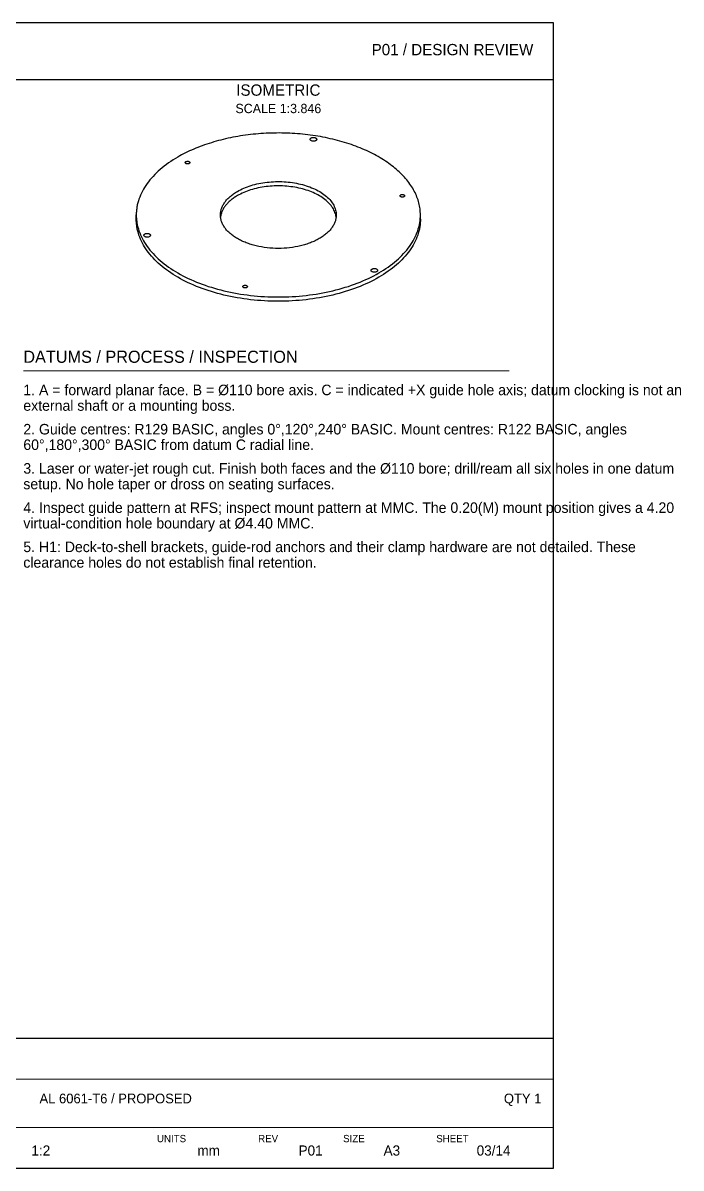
# Model space of a CAD drawing. Header units: millimetres. Extents: x 7 to 445, y 7 to 290.
# Drawn here: x 281.9 to 444.5, y 7 to 290 of the extents above; entities that cross this region are included whole.
import ezdxf
from ezdxf.enums import TextEntityAlignment as Align

# ---------------------------------------------------------------- set-up
doc = ezdxf.new("R2010")
doc.units = ezdxf.units.MM
for name, color, linetype, lineweight in [('BORDER', 7, 'Continuous', 30), ('DIM', 7, 'Continuous', 15), ('NOTES', 7, 'Continuous', 18), ('VISIBLE', 7, 'Continuous', 30)]:
    doc.layers.add(name, color=color, linetype=linetype, lineweight=lineweight)

msp = doc.modelspace()

# ---------------------------------------------------------------- linework, layer by layer
at = {"layer": 'BORDER'}
msp.add_line((7, 276), (413, 276), dxfattribs=at)
for points in [[(7, 7), (413, 7), (413, 290), (7, 290)], [(213, 7), (413, 7), (413, 39), (213, 39)]]:
    msp.add_lwpolyline(points, close=True, dxfattribs=at)
at = {"layer": 'DIM'}
for p, q in [((282, 204), (402, 204)), ((213, 29), (413, 29)), ((213, 17), (413, 17))]:
    msp.add_line(p, q, dxfattribs=at)
at = {"layer": 'VISIBLE'}
for points in [[(380.1, 242.53), (380.09, 242.9), (380.08, 243.28), (380.05, 243.65), (380, 244.02), (379.95, 244.39), (379.89, 244.76), (379.81, 245.13), (379.72, 245.5), (379.62, 245.87), (379.51, 246.24), (379.38, 246.61), (379.25, 246.97), (379.1, 247.33), (378.94, 247.7), (378.77, 248.06), (378.59, 248.41), (378.4, 248.77), (378.19, 249.12), (377.98, 249.47), (377.75, 249.82), (377.51, 250.17), (377.26, 250.52), (377, 250.86), (376.73, 251.2), (376.45, 251.53), (376.16, 251.86), (375.85, 252.19), (375.54, 252.52), (375.22, 252.84), (374.88, 253.16), (374.54, 253.48), (374.18, 253.79), (373.82, 254.1), (373.45, 254.4), (373.06, 254.7), (372.67, 255), (372.27, 255.29), (371.86, 255.58), (371.44, 255.86), (371.01, 256.14), (370.57, 256.41), (370.12, 256.68), (369.67, 256.95), (369.2, 257.21), (368.73, 257.46), (368.25, 257.71), (367.76, 257.96), (367.27, 258.2), (366.76, 258.43), (366.25, 258.66), (365.74, 258.88), (365.21, 259.1), (364.68, 259.31), (364.14, 259.52), (363.6, 259.72), (363.05, 259.91), (362.49, 260.1), (361.92, 260.28), (361.36, 260.46), (360.78, 260.63), (360.2, 260.8), (359.62, 260.96), (359.03, 261.11), (358.43, 261.25), (357.83, 261.39), (357.23, 261.53), (356.62, 261.65), (356.01, 261.77), (355.39, 261.89), (354.78, 261.99), (354.15, 262.09), (353.53, 262.19), (352.9, 262.28), (352.27, 262.36), (351.64, 262.43), (351, 262.5), (350.36, 262.56), (349.72, 262.61), (349.08, 262.66), (348.44, 262.7), (347.8, 262.73), (347.15, 262.76), (346.51, 262.78), (345.86, 262.79), (345.22, 262.8), (344.57, 262.79), (343.92, 262.79), (343.28, 262.77), (342.63, 262.75), (341.99, 262.72), (341.35, 262.69), (340.7, 262.64), (340.06, 262.59), (339.42, 262.54), (338.79, 262.48), (338.15, 262.41), (337.52, 262.33), (336.89, 262.25), (336.26, 262.16), (335.64, 262.06), (335.02, 261.96), (334.4, 261.85), (333.79, 261.73), (333.18, 261.61), (332.57, 261.48), (331.97, 261.35), (331.37, 261.21), (330.78, 261.06), (330.19, 260.9), (329.6, 260.74), (329.03, 260.58), (328.45, 260.4), (327.89, 260.22), (327.33, 260.04), (326.77, 259.85), (326.22, 259.65), (325.68, 259.45), (325.14, 259.24), (324.61, 259.03), (324.09, 258.81), (323.58, 258.58), (323.07, 258.35), (322.57, 258.12), (322.07, 257.88), (321.59, 257.63), (321.11, 257.38), (320.64, 257.12), (320.18, 256.86)], [(352.87, 261.24), (352.88, 261.28), (352.89, 261.33), (352.91, 261.37), (352.94, 261.41), (352.97, 261.45), (353.01, 261.49), (353.06, 261.53), (353.11, 261.56)], [(354.49, 261.24), (354.48, 261.19), (354.47, 261.14), (354.45, 261.1), (354.43, 261.06), (354.39, 261.02), (354.35, 260.98), (354.3, 260.94), (354.25, 260.91), (354.19, 260.88), (354.13, 260.85), (353.99, 260.81), (353.84, 260.78), (353.68, 260.77), (353.52, 260.78), (353.37, 260.81), (353.23, 260.85), (353.17, 260.88), (353.11, 260.91), (353.06, 260.94), (353.01, 260.98), (352.97, 261.02), (352.94, 261.06), (352.91, 261.1), (352.89, 261.14), (352.88, 261.19), (352.87, 261.24)], [(353.11, 261.56), (353.2, 261.61), (353.3, 261.65), (353.41, 261.67), (353.52, 261.69), (353.64, 261.7), (353.76, 261.7), (353.88, 261.69), (353.99, 261.67), (354.1, 261.63), (354.19, 261.6), (354.28, 261.55), (354.35, 261.49), (354.41, 261.43), (354.45, 261.37), (354.48, 261.3), (354.49, 261.24)], [(320.18, 256.86), (319.58, 256.5), (318.99, 256.14), (318.42, 255.77), (317.87, 255.39), (317.33, 255), (316.81, 254.6), (316.3, 254.2), (315.82, 253.79), (315.35, 253.37), (314.89, 252.95), (314.46, 252.52), (314.04, 252.08), (313.65, 251.64), (313.27, 251.2), (312.91, 250.74), (312.57, 250.29), (312.25, 249.82), (311.95, 249.36), (311.67, 248.89), (311.41, 248.41), (311.17, 247.94), (310.95, 247.45), (310.75, 246.97), (310.57, 246.48), (310.42, 246), (310.28, 245.5), (310.16, 245.01), (310.11, 244.76), (310.07, 244.52), (310.03, 244.27), (310, 244.02), (309.97, 243.77), (309.94, 243.53), (309.92, 243.28), (309.91, 243.03), (309.9, 242.78), (309.9, 242.53)], [(322, 255.48), (322, 255.51), (322.01, 255.54), (322.04, 255.61), (322.09, 255.66), (322.17, 255.71)], [(323.14, 255.48), (323.14, 255.45), (323.13, 255.42), (323.1, 255.35), (323.05, 255.3), (322.98, 255.25), (322.89, 255.21), (322.79, 255.18), (322.68, 255.16), (322.57, 255.15), (322.46, 255.16), (322.35, 255.18), (322.25, 255.21), (322.17, 255.25), (322.09, 255.3), (322.04, 255.35), (322.01, 255.42), (322, 255.45), (322, 255.48)], [(322.17, 255.71), (322.23, 255.75), (322.3, 255.77), (322.38, 255.79), (322.46, 255.8), (322.54, 255.81), (322.63, 255.81), (322.71, 255.8), (322.79, 255.79), (322.86, 255.76), (322.93, 255.74), (322.99, 255.7), (323.05, 255.66), (323.09, 255.62), (323.12, 255.58), (323.14, 255.53), (323.14, 255.48)], [(334.89, 248.37), (335.27, 248.58), (335.66, 248.78), (336.06, 248.98), (336.48, 249.16), (336.91, 249.34), (337.35, 249.51), (337.8, 249.66), (338.26, 249.81), (338.73, 249.95), (339.21, 250.08), (339.69, 250.2), (340.18, 250.3), (340.68, 250.4), (341.19, 250.49), (341.7, 250.56), (342.21, 250.63), (342.73, 250.68), (343.25, 250.72), (343.77, 250.76), (344.3, 250.78), (344.82, 250.79), (345.35, 250.78), (345.88, 250.77), (346.4, 250.75), (346.92, 250.71), (347.44, 250.67), (347.96, 250.61), (348.47, 250.54), (348.98, 250.46), (349.49, 250.37), (349.98, 250.27), (350.47, 250.16), (350.95, 250.04), (351.43, 249.91), (351.9, 249.76), (352.35, 249.61), (352.8, 249.45), (353.23, 249.28), (353.66, 249.1), (354.07, 248.91), (354.47, 248.72), (354.86, 248.51), (355.23, 248.3), (355.6, 248.08), (355.94, 247.85), (356.27, 247.61), (356.59, 247.37), (356.89, 247.12), (357.17, 246.86), (357.44, 246.6), (357.69, 246.33), (357.93, 246.06), (358.14, 245.78), (358.34, 245.5), (358.52, 245.22), (358.68, 244.93), (358.83, 244.64), (358.95, 244.34), (359.06, 244.04), (359.15, 243.74), (359.21, 243.44), (359.26, 243.14), (359.29, 242.83), (359.3, 242.53)], [(359.27, 242), (359.23, 242.29), (359.17, 242.59), (359.09, 242.88), (358.99, 243.17), (358.88, 243.46), (358.75, 243.74), (358.6, 244.03), (358.43, 244.31), (358.24, 244.58), (358.04, 244.85), (357.82, 245.12), (357.59, 245.38), (357.34, 245.64), (357.07, 245.89), (356.79, 246.14), (356.49, 246.38), (356.18, 246.62), (355.85, 246.84), (355.51, 247.07), (355.16, 247.28), (354.79, 247.49), (354.41, 247.68), (354.02, 247.87), (353.62, 248.06), (353.21, 248.23), (352.78, 248.4), (352.35, 248.55), (351.9, 248.7), (351.45, 248.84), (350.99, 248.97), (350.52, 249.09), (350.04, 249.19), (349.56, 249.29), (349.07, 249.38), (348.58, 249.46), (348.08, 249.53), (347.58, 249.59), (347.08, 249.64), (346.57, 249.68), (346.06, 249.7), (345.55, 249.72), (345.03, 249.73), (344.52, 249.72), (344.01, 249.71), (343.5, 249.68), (342.99, 249.64), (342.49, 249.6), (341.99, 249.54), (341.49, 249.47), (340.99, 249.39), (340.5, 249.31), (340.02, 249.21), (339.54, 249.1), (339.07, 248.98), (338.61, 248.86), (338.16, 248.72), (337.71, 248.57), (337.28, 248.42), (336.85, 248.25), (336.44, 248.08), (336.03, 247.9), (335.64, 247.71), (335.26, 247.51), (334.89, 247.31)], [(330.7, 242.53), (330.7, 242.73), (330.72, 242.94), (330.74, 243.14), (330.77, 243.34), (330.81, 243.54), (330.85, 243.74), (330.91, 243.94), (330.97, 244.14), (331.05, 244.34), (331.13, 244.54), (331.22, 244.73), (331.32, 244.93), (331.42, 245.12), (331.54, 245.31), (331.66, 245.5), (331.79, 245.69), (331.93, 245.88), (332.07, 246.06), (332.23, 246.24), (332.39, 246.42), (332.56, 246.6), (332.73, 246.78), (332.92, 246.95), (333.11, 247.12), (333.31, 247.28), (333.51, 247.45), (333.73, 247.61), (333.95, 247.77), (334.17, 247.92), (334.4, 248.08), (334.64, 248.22), (334.89, 248.37)], [(334.89, 247.31), (334.44, 247.04), (334.23, 246.9), (334.02, 246.76), (333.82, 246.61), (333.62, 246.47), (333.43, 246.32), (333.24, 246.17), (333.06, 246.01), (332.88, 245.86), (332.72, 245.7), (332.55, 245.54), (332.4, 245.37), (332.25, 245.21), (332.11, 245.04), (331.97, 244.87), (331.84, 244.7), (331.72, 244.53), (331.6, 244.36), (331.49, 244.18), (331.39, 244.01), (331.3, 243.83), (331.21, 243.65), (331.13, 243.47), (331.05, 243.29), (330.98, 243.11), (330.92, 242.92), (330.87, 242.74), (330.82, 242.56), (330.79, 242.37), (330.75, 242.19), (330.73, 242)], [(375.07, 247.27), (375.07, 247.3), (375.08, 247.34), (375.11, 247.4), (375.16, 247.45), (375.23, 247.5)], [(376.21, 247.27), (376.21, 247.24), (376.2, 247.21), (376.17, 247.14), (376.11, 247.09), (376.04, 247.04), (375.96, 247), (375.86, 246.97), (375.75, 246.95), (375.64, 246.94), (375.53, 246.95), (375.42, 246.97), (375.32, 247), (375.23, 247.04), (375.16, 247.09), (375.11, 247.14), (375.08, 247.21), (375.07, 247.24), (375.07, 247.27)], [(375.23, 247.5), (375.3, 247.54), (375.37, 247.56), (375.45, 247.58), (375.53, 247.59), (375.61, 247.6), (375.7, 247.6), (375.78, 247.59), (375.86, 247.58), (375.93, 247.55), (376, 247.53), (376.06, 247.49), (376.11, 247.45), (376.16, 247.41), (376.19, 247.37), (376.2, 247.32), (376.21, 247.27)], [(309.9, 242.53), (309.9, 242.28), (309.91, 242.03), (309.92, 241.79), (309.94, 241.54), (309.97, 241.29), (310, 241.04), (310.03, 240.79), (310.07, 240.54), (310.11, 240.3), (310.16, 240.05), (310.28, 239.56), (310.42, 239.07), (310.57, 238.58), (310.75, 238.09), (310.95, 237.61), (311.17, 237.13), (311.41, 236.65), (311.67, 236.17), (311.95, 235.7), (312.25, 235.24), (312.57, 234.78), (312.91, 234.32), (313.27, 233.87), (313.65, 233.42), (314.04, 232.98), (314.46, 232.54), (314.89, 232.11), (315.35, 231.69), (315.82, 231.27), (316.3, 230.86), (316.81, 230.46), (317.33, 230.06), (317.87, 229.67), (318.42, 229.29), (318.99, 228.92), (319.58, 228.56), (320.18, 228.2), (320.8, 227.85), (321.43, 227.52), (322.07, 227.19), (322.73, 226.87), (323.41, 226.56), (324.09, 226.25), (324.79, 225.96), (325.5, 225.68), (326.22, 225.41), (326.95, 225.15), (327.7, 224.9), (328.45, 224.66), (329.22, 224.43), (329.99, 224.21), (330.78, 224), (331.57, 223.81), (332.37, 223.62), (333.18, 223.45), (333.99, 223.29), (334.81, 223.14), (335.64, 223), (336.47, 222.87), (337.31, 222.76), (338.15, 222.66), (339, 222.56), (339.85, 222.49), (340.7, 222.42), (341.56, 222.36), (342.42, 222.32), (343.28, 222.29), (344.14, 222.27), (345, 222.27), (345.86, 222.27), (346.72, 222.29), (347.58, 222.32), (348.44, 222.36), (349.3, 222.42), (350.15, 222.49), (351, 222.56), (351.85, 222.66), (352.69, 222.76), (353.53, 222.87), (354.36, 223), (355.19, 223.14), (356.01, 223.29), (356.82, 223.45), (357.63, 223.62), (358.43, 223.81), (359.22, 224), (360.01, 224.21), (360.78, 224.43), (361.55, 224.66), (362.3, 224.9), (363.05, 225.15), (363.78, 225.41), (364.5, 225.68), (365.21, 225.96), (365.91, 226.25), (366.59, 226.56), (367.27, 226.87), (367.93, 227.19), (368.57, 227.52), (369.2, 227.85), (369.82, 228.2), (370.42, 228.56), (371.01, 228.92), (371.58, 229.29), (372.13, 229.67), (372.67, 230.06), (373.19, 230.46), (373.7, 230.86), (374.18, 231.27), (374.65, 231.69), (375.11, 232.11), (375.54, 232.54), (375.96, 232.98), (376.35, 233.42), (376.73, 233.87), (377.09, 234.32), (377.43, 234.78), (377.75, 235.24), (378.05, 235.7), (378.33, 236.17), (378.59, 236.65), (378.83, 237.13), (379.05, 237.61), (379.25, 238.09), (379.43, 238.58), (379.58, 239.07), (379.72, 239.56), (379.84, 240.05), (379.89, 240.3), (379.93, 240.54), (379.97, 240.79), (380, 241.04), (380.03, 241.29), (380.06, 241.54), (380.08, 241.79), (380.09, 242.03), (380.1, 242.28), (380.1, 242.53)], [(309.9, 241.47), (309.9, 242.53)], [(380.1, 241.47), (380.1, 241.22), (380.09, 240.97), (380.08, 240.72), (380.06, 240.48), (380.03, 240.23), (380, 239.98), (379.97, 239.73), (379.93, 239.48), (379.89, 239.24), (379.84, 238.99), (379.72, 238.5), (379.58, 238), (379.43, 237.52), (379.25, 237.03), (379.05, 236.55), (378.83, 236.06), (378.59, 235.59), (378.33, 235.11), (378.05, 234.64), (377.75, 234.18), (377.43, 233.71), (377.09, 233.26), (376.73, 232.81), (376.35, 232.36), (375.96, 231.92), (375.54, 231.48), (375.11, 231.05), (374.65, 230.63), (374.18, 230.21), (373.7, 229.8), (373.19, 229.4), (372.67, 229), (372.13, 228.61), (371.58, 228.23), (371.01, 227.86), (370.42, 227.5), (369.82, 227.14), (369.2, 226.79), (368.57, 226.45), (367.93, 226.12), (367.27, 225.8), (366.59, 225.49), (365.91, 225.19), (365.21, 224.9), (364.5, 224.62), (363.78, 224.35), (363.05, 224.09), (362.3, 223.84), (361.55, 223.6), (360.78, 223.37), (360.01, 223.15), (359.22, 222.94), (358.43, 222.75), (357.63, 222.56), (356.82, 222.39), (356.01, 222.23), (355.19, 222.08), (354.36, 221.94), (353.53, 221.81), (352.69, 221.7), (351.85, 221.59), (351, 221.5), (350.15, 221.42), (349.3, 221.36), (348.44, 221.3), (347.58, 221.26), (346.72, 221.23), (345.86, 221.21), (345, 221.2), (344.14, 221.21), (343.28, 221.23), (342.42, 221.26), (341.56, 221.3), (340.7, 221.36), (339.85, 221.42), (339, 221.5), (338.15, 221.59), (337.31, 221.7), (336.47, 221.81), (335.64, 221.94), (334.81, 222.08), (333.99, 222.23), (333.18, 222.39), (332.37, 222.56), (331.57, 222.75), (330.78, 222.94), (329.99, 223.15), (329.22, 223.37), (328.45, 223.6), (327.7, 223.84), (326.95, 224.09), (326.22, 224.35), (325.5, 224.62), (324.79, 224.9), (324.09, 225.19), (323.41, 225.49), (322.73, 225.8), (322.07, 226.12), (321.43, 226.45), (320.8, 226.79), (320.18, 227.14), (319.58, 227.5), (318.99, 227.86), (318.42, 228.23), (317.87, 228.61), (317.33, 229), (316.81, 229.4), (316.3, 229.8), (315.82, 230.21), (315.35, 230.63), (314.89, 231.05), (314.46, 231.48), (314.04, 231.92), (313.65, 232.36), (313.27, 232.81), (312.91, 233.26), (312.57, 233.71), (312.25, 234.18), (311.95, 234.64), (311.67, 235.11), (311.41, 235.59), (311.17, 236.06), (310.95, 236.55), (310.75, 237.03), (310.57, 237.52), (310.42, 238), (310.28, 238.5), (310.16, 238.99), (310.11, 239.24), (310.07, 239.48), (310.03, 239.73), (310, 239.98), (309.97, 240.23), (309.94, 240.48), (309.92, 240.72), (309.91, 240.97), (309.9, 241.22), (309.9, 241.47)], [(359.3, 242.53), (359.3, 242.33), (359.28, 242.13), (359.26, 241.92), (359.23, 241.72), (359.19, 241.52), (359.15, 241.32), (359.09, 241.12), (359.03, 240.92), (358.95, 240.72), (358.87, 240.52), (358.78, 240.33), (358.68, 240.13), (358.58, 239.94), (358.46, 239.75), (358.34, 239.56), (358.21, 239.37), (358.07, 239.19), (357.93, 239), (357.77, 238.82), (357.61, 238.64), (357.44, 238.46), (357.27, 238.29), (357.08, 238.11), (356.89, 237.94), (356.69, 237.78), (356.49, 237.61), (356.27, 237.45), (356.05, 237.29), (355.83, 237.14), (355.6, 236.99), (355.36, 236.84), (355.11, 236.69), (354.86, 236.55), (354.6, 236.41), (354.34, 236.28), (354.07, 236.15), (353.8, 236.02), (353.52, 235.9), (353.23, 235.78), (352.94, 235.67), (352.65, 235.56), (352.35, 235.45), (352.05, 235.35), (351.74, 235.25), (351.43, 235.16), (351.11, 235.07), (350.79, 234.98), (350.47, 234.9), (350.15, 234.83), (349.82, 234.76), (349.15, 234.63), (348.47, 234.52), (347.79, 234.43), (347.1, 234.36), (346.4, 234.31), (345.7, 234.28), (345, 234.27), (344.3, 234.28), (343.6, 234.31), (342.9, 234.36), (342.21, 234.43), (341.53, 234.52), (340.85, 234.63), (340.18, 234.76), (339.85, 234.83), (339.53, 234.9), (339.21, 234.98), (338.89, 235.07), (338.57, 235.16), (338.26, 235.25), (337.95, 235.35), (337.65, 235.45), (337.35, 235.56), (337.06, 235.67), (336.77, 235.78), (336.48, 235.9), (336.2, 236.02), (335.93, 236.15), (335.66, 236.28), (335.4, 236.41), (335.14, 236.55), (334.89, 236.69), (334.64, 236.84), (334.4, 236.99), (334.17, 237.14), (333.95, 237.29), (333.73, 237.45), (333.51, 237.61), (333.31, 237.78), (333.11, 237.94), (332.92, 238.11), (332.73, 238.29), (332.56, 238.46), (332.39, 238.64), (332.23, 238.82), (332.07, 239), (331.93, 239.19), (331.79, 239.37), (331.66, 239.56), (331.54, 239.75), (331.42, 239.94), (331.32, 240.13), (331.22, 240.33), (331.13, 240.52), (331.05, 240.72), (330.97, 240.92), (330.91, 241.12), (330.85, 241.32), (330.81, 241.52), (330.77, 241.72), (330.74, 241.92), (330.72, 242.13), (330.7, 242.33), (330.7, 242.53)], [(380.1, 241.47), (380.1, 242.53)], [(311.8, 237.52), (311.8, 237.56), (311.81, 237.61), (311.83, 237.65), (311.86, 237.7), (311.89, 237.74), (311.93, 237.78), (311.98, 237.81), (312.03, 237.85)], [(312.03, 237.85), (312.12, 237.89), (312.22, 237.93), (312.33, 237.96), (312.45, 237.98), (312.56, 237.98), (312.68, 237.98), (312.8, 237.97), (312.91, 237.95), (313.02, 237.92), (313.11, 237.88), (313.2, 237.83), (313.27, 237.78), (313.33, 237.72), (313.37, 237.65), (313.4, 237.59), (313.41, 237.52)], [(313.41, 237.52), (313.4, 237.47), (313.39, 237.43), (313.37, 237.38), (313.35, 237.34), (313.31, 237.3), (313.27, 237.26), (313.23, 237.22), (313.17, 237.19), (313.11, 237.16), (313.05, 237.13), (312.91, 237.09), (312.76, 237.06), (312.6, 237.05), (312.45, 237.06), (312.29, 237.09), (312.16, 237.13), (312.09, 237.16), (312.03, 237.19), (311.98, 237.22), (311.93, 237.26), (311.89, 237.3), (311.86, 237.34), (311.83, 237.38), (311.81, 237.43), (311.8, 237.47), (311.8, 237.52)], [(368.15, 229.17), (368.24, 229.21), (368.34, 229.25), (368.44, 229.28), (368.56, 229.29), (368.68, 229.3), (368.8, 229.3), (368.91, 229.29), (369.02, 229.27), (369.13, 229.24), (369.23, 229.2), (369.31, 229.15), (369.39, 229.1), (369.44, 229.04), (369.49, 228.97), (369.51, 228.91), (369.52, 228.84)], [(367.91, 228.84), (367.91, 228.88), (367.93, 228.93), (367.95, 228.97), (367.97, 229.02), (368.01, 229.06), (368.05, 229.1), (368.09, 229.13), (368.15, 229.17)], [(369.52, 228.84), (369.52, 228.79), (369.51, 228.75), (369.49, 228.7), (369.46, 228.66), (369.43, 228.62), (369.39, 228.58), (369.34, 228.54), (369.29, 228.51), (369.23, 228.48), (369.16, 228.45), (369.02, 228.41), (368.87, 228.38), (368.72, 228.37), (368.56, 228.38), (368.41, 228.41), (368.27, 228.45), (368.21, 228.48), (368.15, 228.51), (368.09, 228.54), (368.05, 228.58), (368.01, 228.62), (367.97, 228.66), (367.95, 228.7), (367.93, 228.75), (367.91, 228.79), (367.91, 228.84)], [(336.22, 224.84), (336.22, 224.87), (336.23, 224.91), (336.26, 224.97), (336.31, 225.02), (336.39, 225.07)], [(337.36, 224.84), (337.36, 224.81), (337.35, 224.78), (337.32, 224.72), (337.27, 224.66), (337.19, 224.61), (337.11, 224.57), (337.01, 224.54), (336.9, 224.52), (336.79, 224.51), (336.68, 224.52), (336.57, 224.54), (336.47, 224.57), (336.39, 224.61), (336.31, 224.66), (336.26, 224.72), (336.23, 224.78), (336.22, 224.81), (336.22, 224.84)], [(336.39, 225.07), (336.45, 225.11), (336.52, 225.13), (336.6, 225.15), (336.68, 225.17), (336.76, 225.17), (336.85, 225.17), (336.93, 225.16), (337.01, 225.15), (337.08, 225.12), (337.15, 225.1), (337.21, 225.06), (337.27, 225.02), (337.31, 224.98), (337.34, 224.94), (337.36, 224.89), (337.36, 224.84)]]:
    msp.add_lwpolyline(points, dxfattribs=at)

# ---------------------------------------------------------------- texts
at = {"layer": 'NOTES'}
for s, height, p in [('P01 / DESIGN REVIEW', 2.8, (408, 282)), ('QTY 1', 2.4, (410, 23))]:
    msp.add_text(s, height=height, dxfattribs=at).set_placement(p, align=Align.RIGHT)
for s, height, p in [('ISOMETRIC', 2.8, (345, 272)), ('SCALE 1:3.846', 2.3, (345, 267.7))]:
    msp.add_text(s, height=height, dxfattribs=at).set_placement(p, align=Align.CENTER)
for s, height, p in [('DATUMS / PROCESS / INSPECTION', 3, (282, 206)), ('1. A = forward planar face. B = Ø110 bore axis. C = indicated +X guide hole axis; datum clocking is not an', 2.6, (282, 198)), ('external shaft or a mounting boss.', 2.6, (282, 194.15)), ('2. Guide centres: R129 BASIC, angles 0°,120°,240° BASIC. Mount centres: R122 BASIC, angles', 2.6, (282, 188.3)), ('60°,180°,300° BASIC from datum C radial line.', 2.6, (282, 184.46)), ('3. Laser or water-jet rough cut. Finish both faces and the Ø110 bore; drill/ream all six holes in one datum', 2.6, (282, 178.61)), ('setup. No hole taper or dross on seating surfaces.', 2.6, (282, 174.76)), ('4. Inspect guide pattern at RFS; inspect mount pattern at MMC. The 0.20(M) mount position gives a 4.20', 2.6, (282, 168.91)), ('virtual-condition hole boundary at Ø4.40 MMC.', 2.6, (282, 165.06)), ('5. H1: Deck-to-shell brackets, guide-rod anchors and their clamp hardware are not detailed. These', 2.6, (282, 159.22)), ('clearance holes do not establish final retention.', 2.6, (282, 155.37)), ('AL 6061-T6 / PROPOSED', 2.4, (286, 23)), ('UNITS', 1.8, (315, 13.4)), ('REV', 1.8, (340, 13.4)), ('SIZE', 1.8, (361, 13.4)), ('SHEET', 1.8, (384, 13.4)), ('1:2', 2.5, (284, 10.1)), ('mm', 2.5, (325, 10.1)), ('P01', 2.5, (350, 10.1)), ('A3', 2.5, (371, 10.1)), ('03/14', 2.5, (394, 10.1))]:
    msp.add_text(s, height=height, dxfattribs=at).set_placement(p)

doc.saveas('drawing.dxf')
